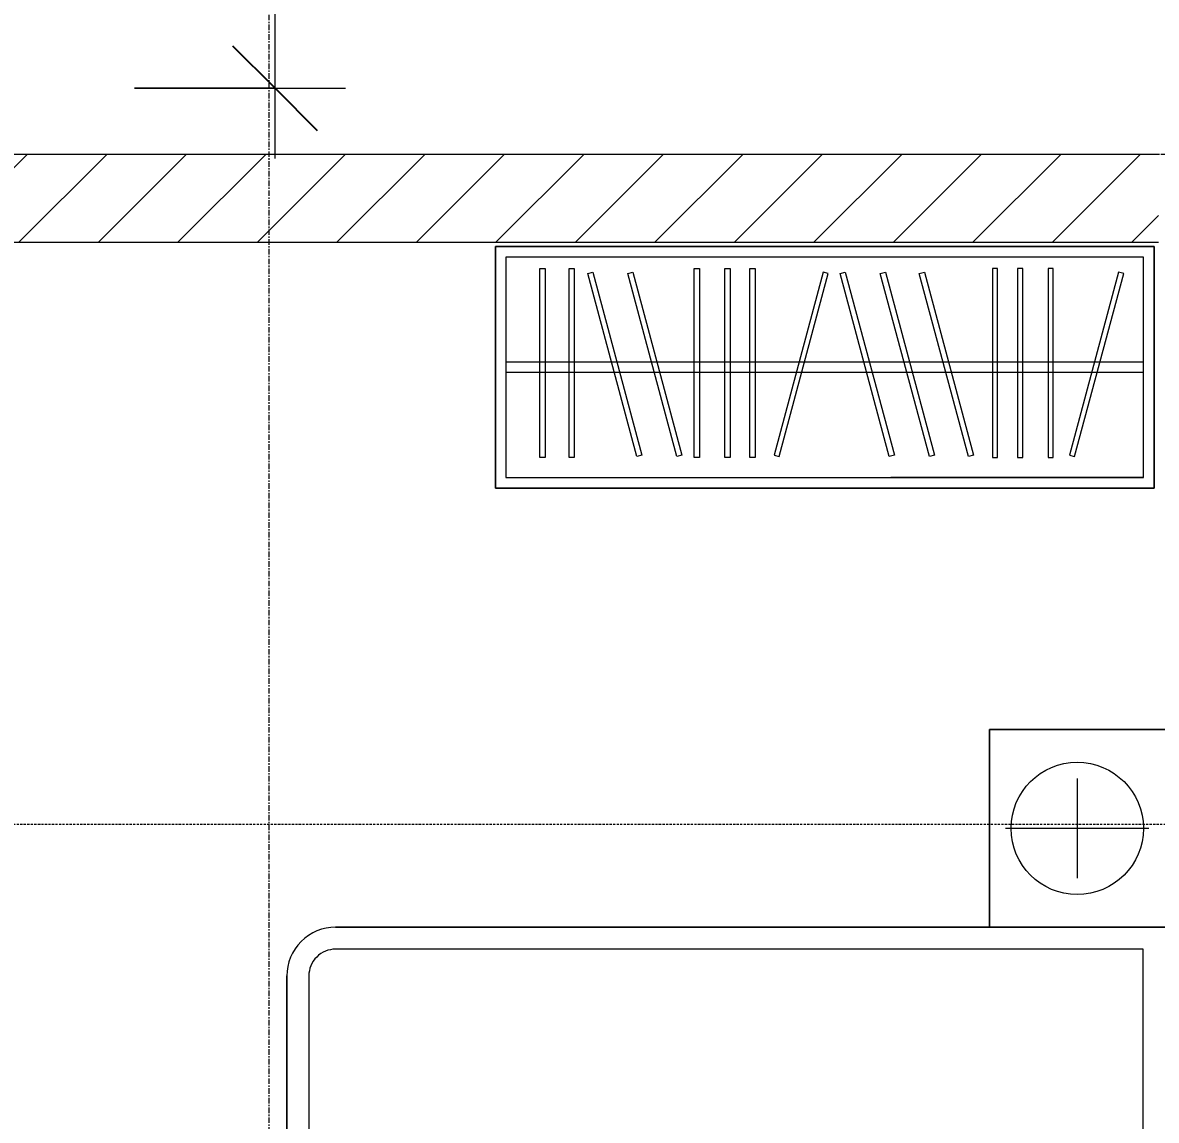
# Model space of a CAD drawing. Header units: millimetres. Extents: x 962 to 239635, y -15958 to 82755.
# Drawn here: x 167142 to 169723, y 31337 to 33837 of the extents above; entities that cross this region are included whole.
import ezdxf

# ---------------------------------------------------------------- set-up
doc = ezdxf.new("R2010")
doc.units = ezdxf.units.MM
doc.linetypes.add('Dash Dot 3_16_', pattern=[7.9375, 4.7625, -1.5875, 0, -1.5875])
doc.linetypes.add('Grid Line', pattern=[22.225, 12.7, -3.175, 3.175, -3.175])
for name, color, linetype, lineweight in [('0-1', 7, 'Continuous', 5), ('A-ANNO-DIMS', 211, 'Continuous', 9), ('A-ANNO-DIMS-160', 211, 'Continuous', 9), ('A-WALL-3', 113, 'Continuous', 18), ('A-WALL-PATT-2', 111, 'Continuous', 9), ('G-ANNO-SYMB-1', 111, 'Dash Dot 3_16_', 18), ('I-FURN-1', 254, 'Continuous', 9), ('S-GRID-1', 1, 'Grid Line', 9)]:
    doc.layers.add(name, color=color, linetype=linetype, lineweight=lineweight)
doc.styles.add('UTM Avo', font='UTM Avo.ttf', dxfattribs={"width": 0.9, "height": 400})
doc.dimstyles.new('1_Dim_chi_tiet_2_5', dxfattribs={"dimscale": 304.8, "dimtxt": 399.720379, "dimasz": 0.629921, "dimexe": 0.524934, "dimexo": 0.0625, "dimgap": 0.052493, "dimtad": 1, "dimdec": 0, "dimrnd": 5, "dimzin": 0, "dimdsep": 46, "dimtxsty": 'UTM Avo', "dimblk1": 'OBLIQUE', "dimblk2": 'OBLIQUE', "dimsah": 1, "dimcen": 0.09, "dimdle": 0.524934, "dimazin": 0, "dimtfac": 1, "dimtdec": 4, "dimtix": 1, "dimtmove": 0, "dimatfit": 3, "dimfxl": 1.049869, "dimfxlon": 1, "dimtvp": 1, "dimtolj": 1, "dimtzin": 0, "dimarcsym": 2})

# ---------------------------------------------------------------- blocks, each defined once
blk = doc.blocks.new('GIUONG NGU-2TAB-1600x2000 - GIUONG NGU-2TAB-1600x2000-901192-TKCS_MB TẦNG 2')
at = {"layer": 'I-FURN-1'}
for p, q in [((569.6, 2050), (1997.1, 2050)), ((1997.1, 2050), (569.6, 2050)), ((1997.1, 2000), (569.6, 2000)), ((2058.2, 100), (2058.2, 1938.9)), ((2108.2, 1938.9), (2108.2, 50)), ((2108.2, 50), (2108.2, 1938.9)), ((2108.2, 50), (2108.2, 450.3)), ((2108.2, 450.3), (2558.2, 450.3)), ((2108.2, 450.3), (2108.2, 50)), ((2558.2, 450.3), (2108.2, 450.3)), ((2558.2, 450.3), (2558.2, 50)), ((2558.2, 50), (2558.2, 450.3)), ((2333.2, 86.8), (2333.2, 413.5)), ((2446.5, 250.2), (2219.8, 250.2)), ((508.5, 100), (2058.2, 100))]:
    blk.add_line(p, q, dxfattribs=at)
blk.add_circle((2333.2, 250.2), 150.7, dxfattribs=at)
for radius, start in [(111.1, 0), (111.1, 360), (61.1, 360)]:
    blk.add_arc((1997.1, 1938.9), radius, start, 90, dxfattribs=at)
blk = doc.blocks.new('TU QUAN AO-SUITE ROOM_3 - TU QUAN AO-SUITE ROOM_3-901193-TKCS_MB TẦNG 2')
at = {"layer": 'I-FURN-1'}
for p, q in [((-550, 1500), (0, 1500)), ((-550, 0), (-550, 1500)), ((0, 1500), (-550, 1500)), ((-550, 1500), (-550, 0)), ((0, 1500), (0, 0)), ((0, 0), (0, 1500)), ((-24, 1476), (-526, 1476)), ((-526, 1476), (-526, 600)), ((-526, 1476), (-526, 24)), ((-287, 576), (-287, 1476)), ((-263, 576), (-263, 1476)), ((-24, 24), (-24, 1476)), ((-480.1, 1386.9), (-480.1, 1398.9)), ((-480.1, 1398.9), (-50.1, 1398.9)), ((-480.1, 1386.9), (-480.1, 1398.9)), ((-50.1, 1398.9), (-50.1, 1386.9)), ((-50.1, 1386.9), (-480.1, 1386.9)), ((-480.1, 1320.5), (-480.1, 1332.5)), ((-480.1, 1332.5), (-50.1, 1332.5)), ((-480.1, 1320.5), (-480.1, 1332.5)), ((-50.1, 1320.5), (-480.1, 1320.5)), ((-50.1, 1332.5), (-50.1, 1320.5)), ((-478.3, 1178.1), (-61.3, 1289.9)), ((-58.2, 1278.3), (-475.2, 1166.5)), ((-61.3, 1289.9), (-58.2, 1278.3)), ((-478.3, 1086.9), (-61.3, 1198.6)), ((-61.3, 1198.6), (-58.2, 1187.1)), ((-475.2, 1166.5), (-478.3, 1178.1)), ((-58.2, 1187.1), (-475.2, 1075.3)), ((-475.2, 1075.3), (-478.3, 1086.9)), ((-480.1, 1035.3), (-480.1, 1047.3)), ((-480.1, 1047.3), (-50.1, 1047.3)), ((-480.1, 1035.3), (-480.1, 1047.3)), ((-50.1, 1035.3), (-480.1, 1035.3)), ((-50.1, 1047.3), (-50.1, 1035.3)), ((-480.1, 965.8), (-480.1, 977.8)), ((-480.1, 977.8), (-50.1, 977.8)), ((-480.1, 965.8), (-480.1, 977.8)), ((-50.1, 965.8), (-480.1, 965.8)), ((-50.1, 977.8), (-50.1, 965.8)), ((-480.1, 908.6), (-480.1, 920.6)), ((-480.1, 920.6), (-50.1, 920.6)), ((-480.1, 908.6), (-480.1, 920.6)), ((-50.1, 908.6), (-480.1, 908.6)), ((-50.1, 920.6), (-50.1, 908.6)), ((-475.2, 865.5), (-478.3, 853.9)), ((-478.3, 853.9), (-61.3, 742.1)), ((-58.2, 753.7), (-475.2, 865.5)), ((-61.3, 742.1), (-58.2, 753.7)), ((-478.3, 603.1), (-61.3, 714.9)), ((-58.2, 703.3), (-475.2, 591.5)), ((-61.3, 714.9), (-58.2, 703.3)), ((-478.3, 511.9), (-61.3, 623.6)), ((-61.3, 623.6), (-58.2, 612.1)), ((-526, 24), (-526, 600)), ((-475.2, 591.5), (-478.3, 603.1)), ((-58.2, 612.1), (-475.2, 500.3)), ((-550, 24), (-550, 576)), ((-287, 24), (-287, 576)), ((-263, 24), (-263, 576)), ((-478.3, 423.1), (-61.3, 534.9)), ((-58.2, 523.3), (-475.2, 411.5)), ((-61.3, 534.9), (-58.2, 523.3)), ((-475.2, 500.3), (-478.3, 511.9)), ((-475.2, 411.5), (-478.3, 423.1)), ((-480.1, 368.4), (-480.1, 356.4)), ((-50.1, 368.4), (-480.1, 368.4)), ((-50.1, 356.4), (-50.1, 368.4)), ((-480.1, 356.4), (-50.1, 356.4)), ((-480.1, 311.2), (-480.1, 299.2)), ((-50.1, 311.2), (-480.1, 311.2)), ((-50.1, 299.2), (-50.1, 311.2)), ((-480.1, 299.2), (-50.1, 299.2)), ((-480.1, 241.7), (-480.1, 229.7)), ((-50.1, 241.7), (-480.1, 241.7)), ((-50.1, 229.7), (-50.1, 241.7)), ((-480.1, 229.7), (-50.1, 229.7)), ((-475.2, 192.7), (-478.3, 181.1)), ((-478.3, 181.1), (-61.3, 69.4)), ((-58.2, 80.9), (-475.2, 192.7)), ((-61.3, 69.4), (-58.2, 80.9)), ((-526, 24), (-24, 24)), ((0, 0), (-550, 0)), ((-550, 0), (0, 0))]:
    blk.add_line(p, q, dxfattribs=at)
blk = doc.blocks.new('NCV_TKTC_TANG 2_rvt-1-TKCS_MB TẦNG 2')
at = {"layer": 'I-FURN-1'}
for name, p, rotation in [('TU QUAN AO-SUITE ROOM_3 - TU QUAN AO-SUITE ROOM_3-901193-TKCS_MB TẦNG 2', (107967.6, 33326.9), 90.00000000000001), ('GIUONG NGU-2TAB-1600x2000 - GIUONG NGU-2TAB-1600x2000-901192-TKCS_MB TẦNG 2', (108042.6, 29668.6), 89.99999999999915)]:
    blk.add_blockref(name, p, dxfattribs=dict(at, rotation=rotation))
blk = doc.blocks.new('DIMBLOCK110-TKCS_MB TẦNG 2')
at = {"layer": 'A-ANNO-DIMS-160'}
for p, q in [((167716.7, 33527.4), (167716.7, 35547.4)), ((167396.7, 35387.4), (167876.7, 35387.4)), ((167716.7, 35387.4), (167396.7, 35387.4)), ((167396.7, 33687.4), (167876.7, 33687.4)), ((167716.7, 33687.4), (167396.7, 33687.4))]:
    blk.add_line(p, q, dxfattribs=at)
at = {"layer": 'A-ANNO-DIMS-160', "lineweight": 25}
for p, q in [((167716.7, 35387.4), (167620.7, 35483.4)), ((167716.7, 35387.4), (167812.7, 35291.4)), ((167716.7, 33687.4), (167620.7, 33783.4)), ((167716.7, 33687.4), (167812.7, 33591.4))]:
    blk.add_line(p, q, dxfattribs=at)
at = {"layer": 'A-ANNO-DIMS-160', "color": 0, "insert": (167197, 33989.6), "char_height": 400, "width": 1314.636, "attachment_point": 1, "rotation": 90, "line_spacing_factor": 1.110334, "style": 'UTM Avo'}
blk.add_mtext('1700', dxfattribs=at)
blk = doc.blocks.new('_Oblique')
at = {"color": 0, "linetype": 'ByBlock', "lineweight": -2}
blk.add_line((-0.5, -0.5), (0.5, 0.5), dxfattribs=at)

msp = doc.modelspace()

# ---------------------------------------------------------------- hatches: boundary and pattern name
at = {"layer": 'A-WALL-PATT-2'}
h = msp.add_hatch(dxfattribs=at)
h.set_pattern_fill('FP_1', color=256, style=0, pattern_type=2)
h.set_pattern_definition([(45, (61750.9, 0), (-90.50967, 90.50967), [])])
h.paths.add_polyline_path([(169728.5, 33336.9), (169728.5, 33536.9), (166163.5, 33536.9), (166163.5, 33336.9), (167839.7, 33336.9)])
h.paths.add_polyline_path([(165963.5, 33336.9), (165963.5, 33536.9), (163118.5, 33536.9), (163118.5, 33336.9), (164615.5, 33336.9)])
h.paths.add_polyline_path([(162028.5, 33336.9), (162028.5, 33536.9), (161878.5, 33536.9), (161878.5, 33336.9)])

# ---------------------------------------------------------------- linework, layer by layer
at = {"layer": 'A-WALL-3'}
for p, q in [((169728.5, 33536.9), (166163.5, 33536.9)), ((166163.5, 33336.9), (169728.5, 33336.9))]:
    msp.add_line(p, q, dxfattribs=at)
at = {"layer": 'G-ANNO-SYMB-1'}
msp.add_line((90498.7, 32011.5), (196677.7, 32011.5), dxfattribs=at)
at = {"layer": 'S-GRID-1'}
for p, q in [((167703.5, 19351.6), (167703.5, 76542.3)), ((189415.6, 33536.9), (96253.4, 33536.9))]:
    msp.add_line(p, q, dxfattribs=at)

# ---------------------------------------------------------------- block references
at = {"layer": '0-1'}
msp.add_blockref('NCV_TKTC_TANG 2_rvt-1-TKCS_MB TẦNG 2', (61750.9, 0), dxfattribs=at)

# ---------------------------------------------------------------- dimensions: what is measured, and where the dimension line sits
at = {"layer": 'A-ANNO-DIMS'}
dim = msp.add_linear_dim(base=(167716.7, 35387.4), p1=(167396.7, 33687.4), p2=(167396.7, 35387.4), angle=90, dimstyle='1_Dim_chi_tiet_2_5', override={"dimpost": '<>', "dimfxl": 1700}, dxfattribs=at)
dim.commit()
dim.dimension.update_dxf_attribs({"geometry": 'DIMBLOCK110-TKCS_MB TẦNG 2', "text_midpoint": (167493.7, 34537.4)})

doc.saveas('drawing.dxf')
